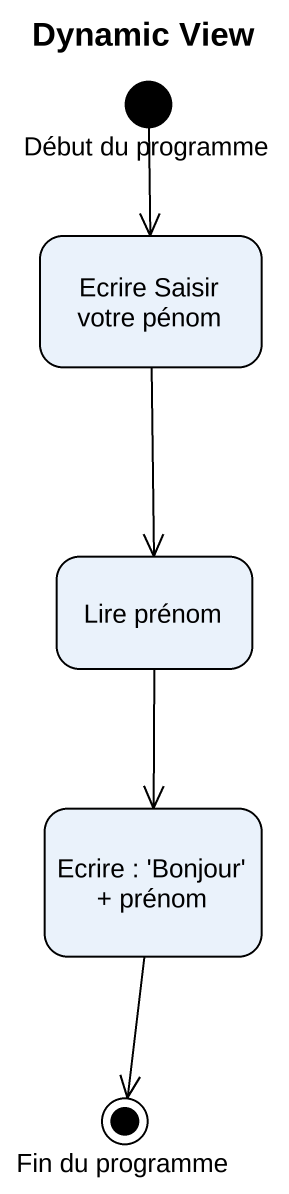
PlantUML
@startuml
title Dynamic View
hide empty description
state "Début du programme" as Début_du_programme <<start>>
state "Ecrire Saisir votre pénom" as Ecrire_Saisir_votre_pénom
state "Lire prénom" as Lire_prénom
state "Ecrire : 'Bonjour' + prénom" as Ecrire_Bonjour_prénom
state "Fin du programme" as Fin_du_programme <<end>>
Début_du_programme --> Ecrire_Saisir_votre_pénom
Ecrire_Saisir_votre_pénom --> Lire_prénom
Lire_prénom --> Ecrire_Bonjour_prénom
Ecrire_Bonjour_prénom --> Fin_du_programme
@enduml
